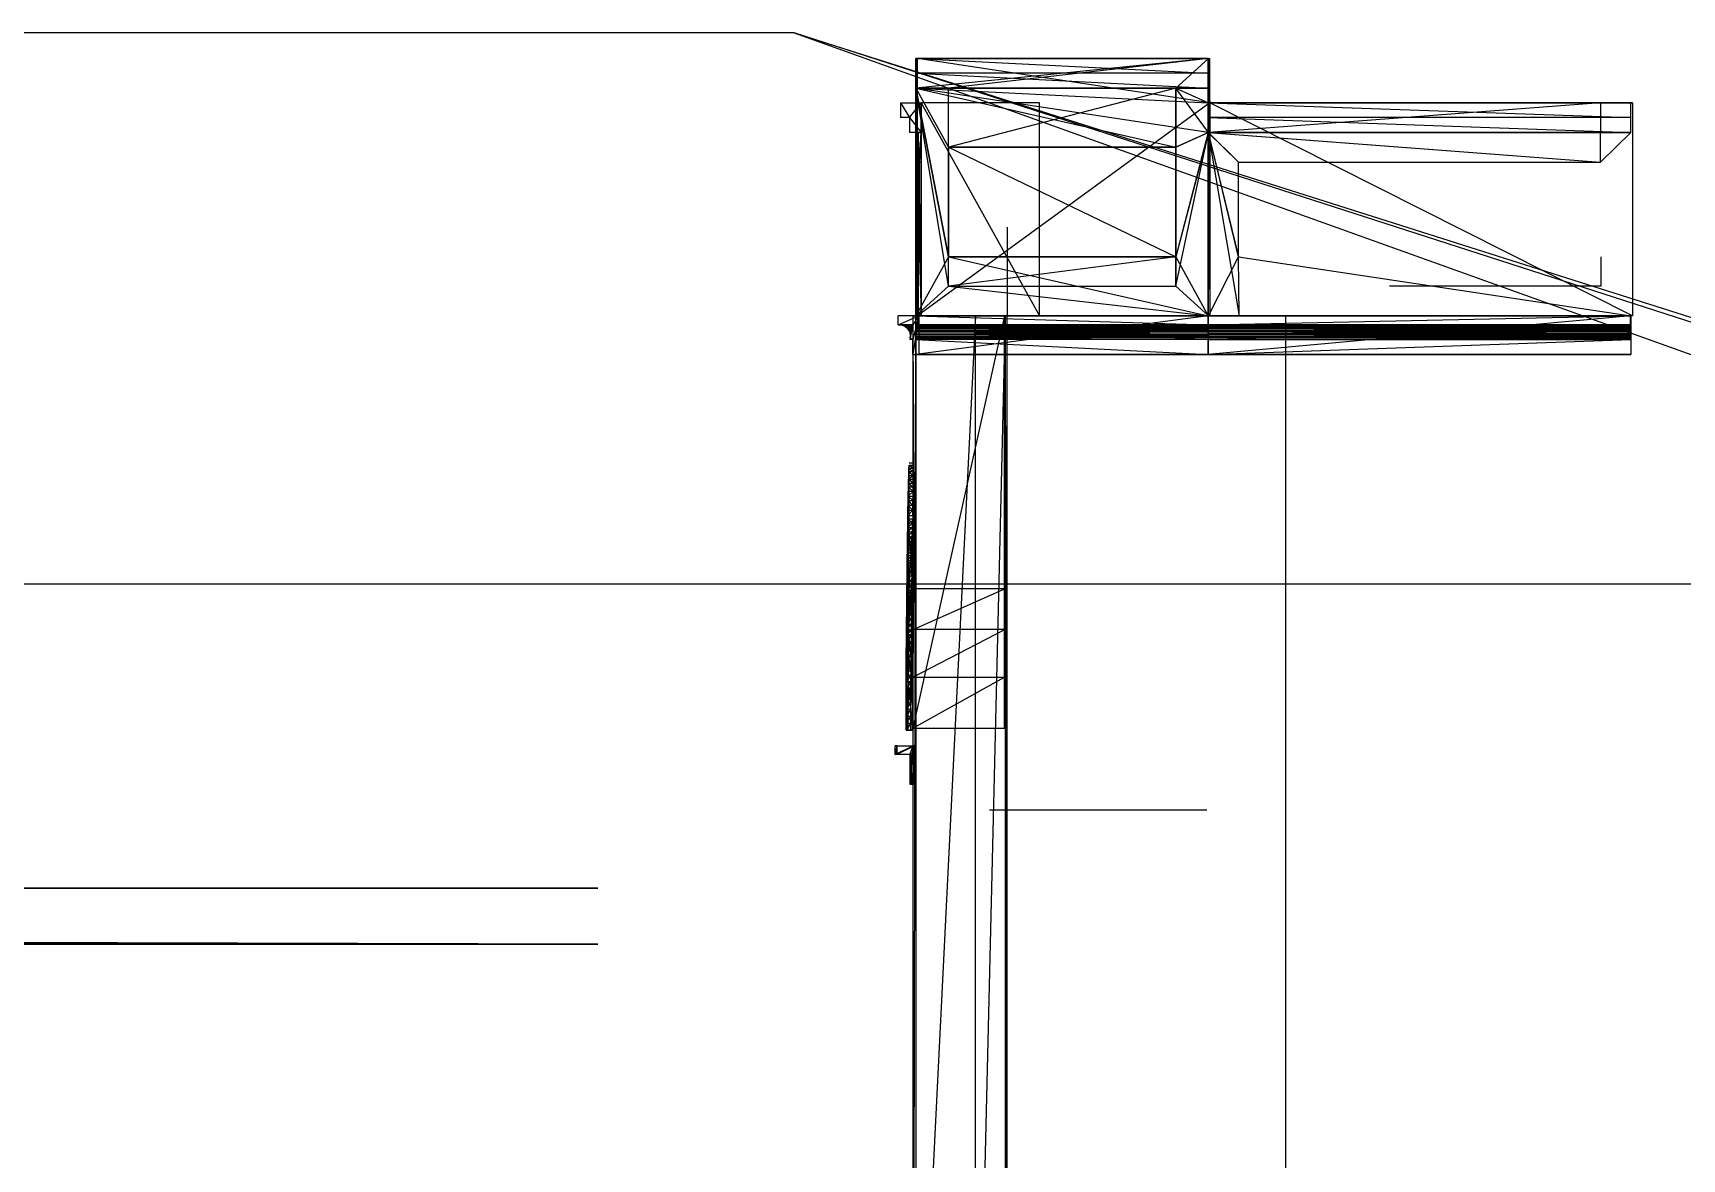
# Model space of a CAD drawing. Extents: x -41 to 47, y -35.8 to 51.3.
# Drawn here: x 30.43 to 36.01, y 47.48 to 51.29 of the extents above; entities that cross this region are included whole.
import ezdxf

# ---------------------------------------------------------------- set-up
doc = ezdxf.new("R2010")
doc.units = 0
doc.header["$MEASUREMENT"] = 0
doc.layers.add('PYDXF', color=8, linetype='CONTINUOUS')

msp = doc.modelspace()

# ---------------------------------------------------------------- linework, layer by layer
at = {"layer": 'PYDXF'}
for p, q in [((33.0058, 51.2863), (-23.392, 51.2863)), ((33.0058, 51.2863), (38.8747, 49.4256)), ((38.7765, 49.4256), (33.0058, 51.2863)), ((33.0058, 51.2863), (38.1986, 49.4256)), ((33.4173, 51.2004), (33.4163, 51.2004)), ((33.4167, 51.1504), (33.4163, 51.2004)), ((33.4163, 51.2004), (33.4163, 51.1504)), ((34.4046, 51.2004), (33.4163, 51.2004)), ((33.4163, 51.2004), (34.4046, 51.1504)), ((33.4173, 51.2004), (33.4167, 51.1504)), ((33.4169, 51.1004), (33.4173, 51.2004)), ((33.4173, 51.2004), (33.4173, 51.1004)), ((33.4224, 50.3304), (33.4173, 51.2004)), ((33.4224, 51.2004), (33.4173, 51.2004)), ((34.4056, 51.2004), (33.4173, 51.2004)), ((34.4056, 51.2004), (33.4173, 51.1004)), ((33.4173, 51.2004), (34.4056, 51.2004)), ((33.4173, 51.2004), (34.4046, 51.2004)), ((33.4224, 51.2004), (34.4107, 51.2004)), ((34.4107, 51.0504), (33.4224, 51.2004)), ((33.4224, 50.3304), (33.4224, 51.2004)), ((33.4224, 51.2004), (34.4056, 51.2004)), ((34.4056, 51.2004), (33.5271, 51.1004)), ((34.4056, 51.2004), (34.2958, 51.1004)), ((34.4056, 51.2004), (34.4046, 51.2004)), ((34.4049, 51.1504), (34.4046, 51.2004)), ((34.4046, 51.2004), (34.4046, 51.1504)), ((34.4056, 51.2004), (34.4049, 51.1504)), ((34.4052, 51.1004), (34.4056, 51.2004)), ((34.4056, 51.1004), (34.4056, 51.2004)), ((34.4056, 51.2004), (34.4107, 51.2004)), ((34.4107, 51.0504), (34.4056, 51.2004)), ((34.4056, 51.2004), (34.4056, 51.1004)), ((34.4107, 51.0504), (34.4107, 51.2004)), ((33.4167, 51.1504), (33.4163, 51.1504)), ((34.4046, 51.1504), (33.4163, 51.1504)), ((33.4167, 51.1504), (33.4167, 51.1004)), ((33.4167, 51.1504), (34.4049, 51.1004)), ((34.4049, 51.1504), (33.4167, 51.1504)), ((33.4167, 51.1504), (33.4169, 51.1004)), ((34.4046, 51.1504), (33.4167, 51.1504)), ((34.4049, 51.1504), (34.4046, 51.1504)), ((34.4049, 51.1504), (34.4049, 51.1004)), ((34.4052, 51.1004), (34.4049, 51.1504)), ((33.4169, 51.1004), (33.4167, 51.1004)), ((34.4049, 51.1004), (33.4167, 51.1004)), ((33.4169, 51.1004), (34.2954, 50.9004)), ((33.5267, 50.5304), (33.4169, 51.1004)), ((33.4169, 51.1004), (33.5267, 50.9004)), ((33.4169, 51.1004), (33.4169, 50.3304)), ((33.4169, 51.1004), (33.417, 50.3304)), ((33.4169, 51.1004), (33.4173, 51.1004)), ((34.4052, 50.9504), (33.4169, 51.1004)), ((33.4169, 51.1004), (34.4052, 51.0504)), ((34.4052, 51.1004), (33.4169, 51.1004)), ((33.4169, 51.1004), (34.4049, 51.1004)), ((33.4169, 51.1004), (33.4173, 50.3304)), ((33.4173, 51.1004), (33.5271, 51.1004)), ((33.5271, 50.4304), (33.4173, 51.1004)), ((33.4173, 51.1004), (33.5271, 50.9004)), ((33.4173, 51.1004), (33.5271, 50.5304)), ((33.4224, 50.3304), (33.4173, 51.1004)), ((33.4173, 51.1004), (33.4173, 50.3304)), ((33.4173, 50.3304), (33.4173, 51.1004)), ((34.4052, 51.1004), (33.4173, 51.1004)), ((33.5271, 50.9004), (33.5271, 51.1004)), ((33.5271, 51.1004), (34.2958, 51.1004)), ((34.2958, 51.1004), (33.5271, 50.9004)), ((34.4052, 51.1004), (33.5271, 51.1004)), ((34.2958, 50.9004), (34.2958, 51.1004)), ((34.2958, 51.1004), (34.4056, 51.0504)), ((34.4056, 50.9504), (34.2958, 51.1004)), ((34.2958, 51.1004), (34.4056, 51.1004)), ((34.2958, 51.1004), (34.2958, 50.9004)), ((34.4052, 51.1004), (34.2958, 51.1004)), ((34.4052, 51.1004), (34.4049, 51.1004)), ((34.4052, 51.1004), (34.4056, 51.1004)), ((34.4052, 51.0504), (34.4052, 51.1004)), ((34.4056, 51.0504), (34.4052, 51.1004)), ((34.4056, 51.1004), (34.4107, 51.0504)), ((34.4056, 51.0504), (34.4056, 51.1004)), ((33.365, 51.0504), (33.395, 51.0004)), ((33.365, 51.0504), (33.365, 51.0004)), ((33.365, 51.0504), (33.435, 51.0504)), ((33.395, 51.0004), (33.435, 51.0504)), ((34.4107, 51.0504), (33.4224, 50.3304)), ((33.4346, 51.0504), (33.4351, 50.3304)), ((33.4346, 51.0504), (33.4351, 51.0504)), ((33.4351, 50.9504), (33.435, 51.0504)), ((33.8351, 51.0504), (33.4351, 51.0504)), ((33.4351, 51.0504), (33.8351, 50.3304)), ((33.4351, 51.0504), (33.4351, 50.3304)), ((33.8351, 50.3304), (33.8351, 51.0504)), ((34.4052, 51.0504), (34.4047, 51.0504)), ((34.4051, 51.0004), (34.4047, 51.0504)), ((34.4047, 51.0004), (34.4047, 51.0504)), ((34.4047, 51.0504), (35.8328, 51.0504)), ((34.4047, 51.0504), (35.8328, 51.0004)), ((34.4051, 51.0004), (34.4052, 51.0504)), ((34.4052, 51.0504), (34.4056, 51.0504)), ((34.4052, 50.9504), (34.4052, 51.0504)), ((34.4054, 50.9504), (34.4052, 51.0504)), ((35.8328, 51.0504), (34.4052, 51.0504)), ((34.4054, 50.9504), (34.4056, 51.0504)), ((35.7317, 51.0504), (34.4056, 51.0504)), ((34.4056, 50.9504), (34.4056, 51.0504)), ((34.4056, 50.3304), (34.4107, 51.0504)), ((35.7317, 51.0504), (34.4056, 50.9504)), ((34.4056, 51.0504), (34.4107, 51.0504)), ((34.4056, 50.3304), (34.4056, 51.0504)), ((35.8328, 51.0504), (34.4056, 51.0504)), ((34.4056, 51.0504), (34.4056, 50.9504)), ((34.4107, 51.0504), (34.4107, 50.3304)), ((35.8389, 50.3304), (34.4107, 51.0504)), ((34.4107, 51.0504), (35.8389, 51.0504)), ((34.4107, 51.0504), (35.7317, 51.0504)), ((35.7317, 51.0504), (35.7317, 50.9504)), ((35.8389, 51.0504), (35.7317, 51.0504)), ((35.7317, 51.0504), (35.8328, 51.0504)), ((35.8328, 51.0504), (35.8328, 51.0004)), ((35.8389, 51.0504), (35.8389, 50.3304)), ((33.395, 51.0004), (33.365, 51.0004)), ((33.395, 51.0004), (33.3951, 50.9504)), ((33.395, 51.0004), (33.4351, 50.9504)), ((33.4351, 50.9504), (33.3951, 50.9504)), ((33.4189, 50.8504), (33.4251, 50.9504)), ((33.4251, 50.9504), (33.4246, 50.5304)), ((33.4251, 50.9504), (33.4246, 50.8504)), ((33.4251, 50.9504), (33.4351, 50.9504)), ((33.4251, 50.9504), (33.4251, 50.3304)), ((33.4251, 50.9504), (33.4351, 50.3304)), ((33.4289, 50.8504), (33.4351, 50.9504)), ((33.4346, 50.8504), (33.4351, 50.9504)), ((33.4351, 50.3304), (33.4351, 50.9504)), ((34.2954, 50.9004), (34.4052, 50.9504)), ((34.4052, 50.9504), (34.2954, 50.5304)), ((34.4056, 50.9504), (34.2958, 50.9004)), ((34.4056, 50.9504), (34.2958, 50.5304)), ((34.2958, 50.4304), (34.4056, 50.9504)), ((34.4051, 51.0004), (34.4047, 51.0004)), ((35.8328, 51.0004), (34.4047, 51.0004)), ((34.4051, 51.0004), (34.4052, 50.9504)), ((34.4051, 51.0004), (35.8332, 50.9504)), ((35.8332, 51.0004), (34.4051, 51.0004)), ((35.8328, 51.0004), (34.4051, 51.0004)), ((35.8332, 50.9504), (34.4051, 50.9504)), ((34.4052, 50.9504), (34.4052, 50.3304)), ((34.4054, 50.9504), (34.4052, 50.9504)), ((34.4053, 50.3304), (34.4052, 50.9504)), ((34.4053, 50.3304), (34.4054, 50.9504)), ((34.4054, 50.9504), (34.5075, 50.5304)), ((34.4054, 50.9504), (34.5075, 50.8504)), ((34.4054, 50.9504), (35.7316, 50.8504)), ((35.8336, 50.9504), (34.4054, 50.9504)), ((34.4056, 50.9504), (34.4054, 50.9504)), ((34.4054, 50.3304), (34.4054, 50.9504)), ((34.4054, 50.9504), (34.5094, 50.3304)), ((34.4054, 50.3304), (34.4056, 50.9504)), ((34.4054, 50.9504), (35.8332, 50.9504)), ((34.4054, 50.9504), (35.8334, 50.9504)), ((34.4056, 50.9504), (35.7317, 50.9504)), ((34.4056, 50.9504), (34.5076, 50.8504)), ((34.4056, 50.9504), (35.7317, 50.8504)), ((34.5076, 50.5304), (34.4056, 50.9504)), ((34.4056, 50.3304), (34.4056, 50.9504)), ((35.8336, 50.9504), (34.4056, 50.9504)), ((35.7316, 50.8504), (35.8336, 50.9504)), ((35.7317, 50.8504), (35.7317, 50.9504)), ((35.8336, 50.9504), (35.7317, 50.9504)), ((35.8332, 51.0004), (35.8328, 51.0004)), ((35.8332, 50.9504), (35.8332, 51.0004)), ((35.8332, 50.9504), (35.8334, 50.9504)), ((35.8336, 50.9504), (35.8334, 50.9504)), ((33.5267, 50.5304), (33.5267, 50.9004)), ((33.5267, 50.9004), (34.2954, 50.9004)), ((33.5267, 50.5304), (33.5271, 50.9004)), ((33.5271, 50.9004), (33.5267, 50.9004)), ((33.5271, 50.5304), (33.5271, 50.9004)), ((33.5271, 50.9004), (34.2958, 50.9004)), ((33.5271, 50.9004), (34.2958, 50.5304)), ((34.2958, 50.9004), (33.5271, 50.9004)), ((33.5271, 50.9004), (33.5271, 50.5304)), ((34.2954, 50.9004), (33.5271, 50.9004)), ((34.2954, 50.9004), (34.2954, 50.5304)), ((34.2954, 50.9004), (34.2958, 50.5304)), ((34.2954, 50.9004), (34.2958, 50.9004)), ((34.2958, 50.5304), (34.2958, 50.9004)), ((33.4189, 50.8504), (33.4189, 50.5304)), ((33.4189, 50.8504), (33.4246, 50.8504)), ((33.4246, 50.8504), (33.4246, 50.5304)), ((33.4289, 50.5304), (33.4289, 50.8504)), ((33.4346, 50.8504), (33.4289, 50.8504)), ((33.4351, 50.3304), (33.4346, 50.8504)), ((33.4346, 50.5304), (33.4346, 50.8504)), ((34.5075, 50.5304), (34.5075, 50.8504)), ((34.5075, 50.8504), (35.7316, 50.8504)), ((34.5076, 50.8504), (35.7317, 50.8504)), ((34.5076, 50.5304), (34.5076, 50.8504)), ((33.7255, 50.6304), (33.7255, 50.3304)), ((33.5267, 50.5304), (33.4169, 50.3304)), ((33.4246, 50.5304), (33.4189, 50.5304)), ((33.4251, 50.3304), (33.4189, 50.5304)), ((33.4246, 50.5304), (33.4251, 50.3304)), ((33.4289, 50.5304), (33.4346, 50.5304)), ((33.4289, 50.5304), (33.4351, 50.3304)), ((33.4351, 50.3304), (33.4346, 50.5304)), ((33.5267, 50.5304), (34.2954, 50.5304)), ((33.5267, 50.5304), (34.4052, 50.3304)), ((33.5271, 50.5304), (33.5267, 50.5304)), ((33.5271, 50.4304), (33.5271, 50.5304)), ((34.2958, 50.5304), (33.5271, 50.5304)), ((33.5271, 50.5304), (34.2958, 50.5304)), ((33.5271, 50.5304), (34.2954, 50.5304)), ((34.2958, 50.5304), (33.5271, 50.4304)), ((34.2954, 50.5304), (34.4052, 50.3304)), ((34.2954, 50.5304), (34.2958, 50.5304)), ((34.2958, 50.4304), (34.2958, 50.5304)), ((34.2958, 50.5304), (34.2958, 50.4304)), ((34.4056, 50.3304), (34.5076, 50.5304)), ((34.5094, 50.3304), (34.5075, 50.5304)), ((34.5076, 50.5304), (35.8337, 50.3304)), ((35.7318, 50.5304), (35.7318, 50.4304)), ((33.5271, 50.4304), (33.4173, 50.3304)), ((33.5271, 50.4304), (34.2958, 50.4304)), ((33.5271, 50.4304), (34.4056, 50.3304)), ((34.2958, 50.4304), (34.4056, 50.3304)), ((35.7318, 50.4304), (35.0177, 50.4304)), ((33.4267, 50.3304), (33.3569, 50.3304)), ((33.3569, 50.3004), (33.4267, 50.3304)), ((33.3569, 50.3004), (33.3569, 50.3304)), ((33.3569, 50.3004), (33.4069, 50.3004)), ((33.3653, 50.3004), (33.3569, 50.3004)), ((33.4069, 50.3004), (33.3653, 50.3004)), ((33.3707, 50.2992), (33.3653, 50.3004)), ((33.3707, 50.2992), (33.4069, 50.3004)), ((33.3707, 50.2992), (33.3759, 50.2972)), ((33.4069, 50.3004), (33.3759, 50.2972)), ((33.3759, 50.2972), (33.3807, 50.2945)), ((33.4069, 50.3004), (33.3807, 50.2945)), ((33.3807, 50.2945), (33.3852, 50.2911)), ((33.4069, 50.3004), (33.3852, 50.2911)), ((33.3852, 50.2911), (33.3891, 50.2871)), ((33.4069, 50.3004), (33.3891, 50.2871)), ((33.3891, 50.2871), (33.3924, 50.2826)), ((33.4069, 50.3004), (33.3924, 50.2826)), ((33.3924, 50.2826), (33.395, 50.2777)), ((33.4069, 50.3004), (33.395, 50.2777)), ((33.4069, 50.3004), (33.397, 50.2725)), ((33.4069, 50.3004), (33.3981, 50.267)), ((33.3981, 50.2559), (33.4069, 50.3004)), ((33.4069, 50.3004), (33.3985, 50.2615)), ((33.4067, 50.3304), (33.408, 49.2707)), ((33.4067, 50.3304), (33.4096, 49.4098)), ((33.4067, 50.3304), (33.4067, 48.9373)), ((33.4067, 50.3304), (33.7167, 50.3304)), ((33.7167, 50.3304), (33.4067, 48.9373)), ((33.4067, 50.3304), (33.407, 49.1094)), ((33.4267, 50.3304), (33.4069, 50.2004)), ((33.4267, 50.3304), (33.4069, 50.2504)), ((33.4267, 50.3304), (33.4069, 50.3004)), ((33.4069, 50.3004), (33.4069, 50.2504)), ((33.417, 50.3304), (33.4083, 50.3304)), ((33.4083, 46.0954), (33.417, 50.3304)), ((33.4083, 46.0954), (33.4083, 50.3304)), ((33.6183, 50.3304), (33.4083, 46.0954)), ((33.6183, 50.3304), (33.4083, 50.3304)), ((33.4169, 50.3304), (33.4163, 50.3304)), ((34.4046, 50.3304), (33.4163, 50.3304)), ((33.4163, 50.3304), (33.4163, 50.3004)), ((33.4164, 50.3004), (33.4163, 50.3304)), ((33.4163, 50.3304), (34.4046, 50.3004)), ((34.4046, 50.3004), (33.4163, 50.3004)), ((33.4164, 50.3004), (33.4163, 50.3004)), ((33.4169, 50.3304), (33.4164, 50.3004)), ((33.4164, 50.3004), (33.4164, 50.2992)), ((33.4164, 50.3004), (33.4169, 50.3004)), ((33.4169, 50.3004), (33.4164, 50.2992)), ((33.4164, 50.2992), (34.4047, 50.3004)), ((33.4164, 50.3004), (34.4047, 50.3004)), ((34.4046, 50.3004), (33.4164, 50.3004)), ((33.4165, 50.2972), (33.4164, 50.2992)), ((34.4047, 50.2992), (33.4164, 50.2992)), ((33.4169, 50.3004), (33.4165, 50.2972)), ((33.4165, 50.2972), (34.4047, 50.2992)), ((33.4166, 50.2944), (33.4165, 50.2972)), ((34.4048, 50.2972), (33.4165, 50.2972)), ((33.4169, 50.3004), (33.4166, 50.2944)), ((33.4169, 50.3004), (33.4166, 50.2911)), ((33.4166, 50.2944), (34.4048, 50.2972)), ((33.4166, 50.2911), (33.4166, 50.2944)), ((34.4048, 50.2944), (33.4166, 50.2944)), ((33.4166, 50.2911), (34.4048, 50.2944)), ((33.4167, 50.2871), (33.4166, 50.2911)), ((34.405, 50.2871), (33.4166, 50.2911)), ((34.4049, 50.2911), (33.4166, 50.2911)), ((33.4169, 50.3004), (33.4167, 50.2826)), ((33.4169, 50.3004), (33.4167, 50.2871)), ((33.4167, 50.2826), (33.4167, 50.2871)), ((34.405, 50.2871), (33.4167, 50.2871)), ((34.405, 50.2826), (33.4167, 50.2871)), ((33.4168, 50.2777), (33.4167, 50.2826)), ((34.405, 50.2777), (33.4167, 50.2826)), ((33.4167, 50.2826), (34.405, 50.2826)), ((33.4168, 50.2777), (33.4169, 50.3004)), ((34.4052, 50.3304), (33.4169, 50.3304)), ((33.417, 50.3304), (33.4169, 50.3304)), ((33.4169, 50.3304), (34.4046, 50.3304)), ((33.4169, 50.3304), (33.4169, 50.3004)), ((33.4169, 50.3304), (33.417, 50.2004)), ((34.4047, 50.3004), (33.4169, 50.3004)), ((34.4052, 50.3004), (33.4169, 50.3004)), ((33.4169, 50.3004), (34.4052, 50.2504)), ((33.4169, 50.3004), (33.4169, 50.2004)), ((33.417, 50.2004), (33.4169, 50.3004)), ((33.4169, 50.3004), (33.4169, 50.2504)), ((33.4173, 50.3304), (33.417, 50.3304)), ((34.6667, 50.3304), (33.417, 50.3304)), ((34.6154, 50.3304), (33.417, 50.3304)), ((34.4053, 50.3304), (33.417, 50.3304)), ((34.4052, 50.3304), (33.417, 50.3304)), ((33.417, 50.2004), (33.417, 50.3304)), ((34.4053, 50.3304), (33.417, 50.2004)), ((33.417, 50.3304), (33.417, 46.0954)), ((33.417, 50.3304), (33.7255, 50.3304)), ((33.417, 50.3304), (33.6183, 50.3304)), ((33.417, 50.3304), (33.7184, 50.3304)), ((33.4224, 50.3304), (33.4173, 50.3304)), ((34.4056, 50.3304), (33.4173, 50.3304)), ((33.4173, 50.3304), (34.4054, 50.3304)), ((33.4173, 50.3304), (34.4056, 50.3304)), ((33.4173, 50.3304), (34.4053, 50.3304)), ((34.4056, 50.3304), (33.4224, 50.3304)), ((34.4107, 50.3304), (33.4224, 50.3304)), ((33.4351, 50.3304), (33.4251, 50.3304)), ((33.4267, 50.3304), (33.4267, 50.2004)), ((33.8351, 50.3304), (33.4351, 50.3304)), ((33.7184, 50.3304), (33.6183, 50.3304)), ((33.7184, 50.3304), (33.6183, 46.0954)), ((33.6183, 46.0954), (33.6183, 50.3304)), ((33.7167, 50.3304), (33.7196, 49.4098)), ((33.7167, 50.3304), (33.717, 49.1094)), ((33.7167, 50.3304), (33.718, 49.2707)), ((33.7167, 48.9373), (33.7167, 50.3304)), ((33.7184, 50.3304), (33.7184, 46.0954)), ((33.7184, 50.3304), (33.7255, 50.3304)), ((33.7184, 50.3304), (33.7255, 46.0954)), ((33.7255, 50.3304), (34.6154, 50.3304)), ((33.7255, 46.0954), (33.7255, 50.3304)), ((34.4052, 50.3304), (34.4046, 50.3304)), ((35.8327, 50.3304), (34.4046, 50.3304)), ((34.4046, 50.3004), (35.8327, 50.3304)), ((34.4046, 50.3304), (34.4046, 50.3004)), ((34.4047, 50.3004), (34.4046, 50.3304)), ((34.4047, 50.3004), (34.4052, 50.3304)), ((34.4052, 50.3004), (34.4047, 50.3004)), ((34.4047, 50.2992), (34.4047, 50.3004)), ((35.8328, 50.3004), (34.4047, 50.3004)), ((34.4047, 50.2992), (35.8328, 50.3004)), ((34.4052, 50.3004), (34.4047, 50.2992)), ((34.4047, 50.2992), (34.4048, 50.2972)), ((35.8329, 50.2992), (34.4047, 50.2992)), ((34.4052, 50.3004), (34.4048, 50.2972)), ((34.4052, 50.3004), (34.4048, 50.2944)), ((34.4048, 50.2972), (35.8329, 50.2992)), ((34.4048, 50.2972), (34.4048, 50.2944)), ((34.4048, 50.2944), (35.8329, 50.2972)), ((35.8329, 50.2972), (34.4048, 50.2972)), ((34.4048, 50.2944), (34.4049, 50.2911)), ((35.833, 50.2944), (34.4048, 50.2944)), ((34.4052, 50.3004), (34.4049, 50.2911)), ((34.4049, 50.2911), (35.833, 50.2944)), ((34.4049, 50.2911), (34.405, 50.2871)), ((35.8331, 50.2911), (34.4049, 50.2911)), ((34.4052, 50.3004), (34.405, 50.2871)), ((34.4052, 50.3004), (34.405, 50.2826)), ((34.405, 50.2777), (34.4052, 50.3004)), ((34.405, 50.2871), (35.8331, 50.2911)), ((34.405, 50.2871), (34.405, 50.2826)), ((34.405, 50.2826), (35.8331, 50.2871)), ((35.8331, 50.2871), (34.405, 50.2871)), ((34.405, 50.2826), (34.405, 50.2777)), ((34.405, 50.2826), (35.8332, 50.2826)), ((34.405, 50.2777), (35.8332, 50.2826)), ((34.4052, 50.3304), (34.4053, 50.3304)), ((35.8327, 50.3304), (34.4052, 50.3304)), ((34.4052, 50.3004), (34.4052, 50.3304)), ((34.4052, 50.2004), (34.4052, 50.3304)), ((34.4052, 50.2004), (34.4053, 50.3304)), ((34.4052, 50.3004), (34.4052, 50.2004)), ((34.4052, 50.2504), (34.4052, 50.3004)), ((35.8334, 50.3004), (34.4052, 50.3004)), ((35.8328, 50.3004), (34.4052, 50.3004)), ((34.4052, 50.2504), (35.8334, 50.3004)), ((34.4053, 50.3304), (34.4054, 50.3304)), ((34.4054, 50.3304), (34.4053, 50.2004)), ((34.4053, 50.3304), (34.4053, 50.2004)), ((35.8327, 50.3304), (34.4053, 50.3304)), ((34.4054, 50.3304), (34.5094, 50.3304)), ((34.4056, 50.3304), (34.4054, 50.3304)), ((35.8327, 50.3304), (34.4054, 50.3304)), ((35.8336, 50.3304), (34.4054, 50.3304)), ((35.8336, 50.3304), (34.4054, 50.2004)), ((34.4054, 50.3304), (34.4054, 50.2004)), ((34.4107, 50.3304), (34.4056, 50.3304)), ((35.8337, 50.3304), (34.4056, 50.3304)), ((34.4056, 50.3304), (35.8337, 50.3304)), ((34.5094, 50.3304), (34.4056, 50.3304)), ((35.8389, 50.3304), (34.4107, 50.3304)), ((35.8337, 50.3304), (34.4107, 50.3304)), ((34.5094, 50.3304), (35.8336, 50.3304)), ((34.5094, 50.3304), (35.8337, 50.3304)), ((34.5094, 50.3304), (35.8327, 50.3304)), ((34.6667, 50.3304), (34.6154, 50.3304)), ((34.6667, 50.3304), (34.6667, 46.0954)), ((35.8327, 50.3004), (35.8327, 50.3304)), ((35.8334, 50.3004), (35.8328, 50.3004)), ((35.8329, 50.2992), (35.8328, 50.3004)), ((35.8329, 50.2972), (35.8329, 50.2992)), ((35.833, 50.2944), (35.8329, 50.2972)), ((35.8331, 50.2911), (35.833, 50.2944)), ((35.8331, 50.2871), (35.8331, 50.2911)), ((35.8332, 50.2826), (35.8331, 50.2871)), ((35.8332, 50.2777), (35.8332, 50.2826)), ((35.8334, 50.3004), (35.8334, 50.2504)), ((35.8336, 50.3304), (35.8336, 50.2004)), ((35.8389, 50.3304), (35.8337, 50.3304)), ((33.395, 50.2777), (33.397, 50.2725)), ((33.3981, 50.2559), (33.3969, 50.2504)), ((33.4069, 50.2504), (33.3969, 50.2504)), ((33.397, 50.2725), (33.3981, 50.267)), ((33.3981, 50.267), (33.3985, 50.2615)), ((33.3985, 50.2615), (33.3981, 50.2559)), ((33.3981, 50.2559), (33.4069, 50.2504)), ((33.4069, 50.2004), (33.4069, 50.2504)), ((33.4168, 50.2725), (33.4168, 50.2777)), ((33.4168, 50.2777), (33.4169, 50.2504)), ((34.405, 50.2777), (33.4168, 50.2777)), ((34.4051, 50.2725), (33.4168, 50.2777)), ((33.4168, 50.267), (33.4168, 50.2725)), ((34.4051, 50.2725), (33.4168, 50.2725)), ((34.4051, 50.267), (33.4168, 50.2725)), ((33.4169, 50.2504), (33.4168, 50.2725)), ((33.4168, 50.2615), (33.4168, 50.267)), ((34.4051, 50.2615), (33.4168, 50.267)), ((34.4051, 50.267), (33.4168, 50.267)), ((33.4169, 50.2504), (33.4168, 50.267)), ((33.4168, 50.2559), (33.4168, 50.2615)), ((33.4168, 50.2615), (33.4169, 50.2504)), ((34.4051, 50.2559), (33.4168, 50.2615)), ((33.4168, 50.2615), (34.4051, 50.2615)), ((33.4168, 50.2559), (33.4168, 50.2504)), ((34.4051, 50.2559), (33.4168, 50.2559)), ((33.4168, 50.2559), (34.4051, 50.2504)), ((33.4169, 50.2504), (33.4168, 50.2559)), ((34.4052, 50.2504), (33.4169, 50.2504)), ((33.4169, 50.2504), (34.4052, 50.2004)), ((33.4169, 50.2504), (33.4169, 50.2004)), ((34.405, 50.2777), (34.4051, 50.2725)), ((34.4052, 50.2504), (34.405, 50.2777)), ((34.405, 50.2777), (35.8332, 50.2777)), ((34.4051, 50.2725), (35.8332, 50.2777)), ((34.4051, 50.2725), (34.4051, 50.267)), ((34.4052, 50.2504), (34.4051, 50.2725)), ((34.4051, 50.2725), (35.8332, 50.2725)), ((34.4051, 50.267), (35.8332, 50.2725)), ((34.4051, 50.2615), (34.4051, 50.267)), ((34.4052, 50.2504), (34.4051, 50.267)), ((34.4051, 50.2615), (35.8333, 50.267)), ((35.8333, 50.267), (34.4051, 50.267)), ((34.4051, 50.2559), (34.4051, 50.2615)), ((34.4051, 50.2615), (34.4052, 50.2504)), ((34.4051, 50.2615), (35.8333, 50.2615)), ((34.4051, 50.2559), (35.8333, 50.2615)), ((34.4051, 50.2559), (34.4051, 50.2504)), ((35.8333, 50.2559), (34.4051, 50.2559)), ((34.4051, 50.2504), (35.8333, 50.2559)), ((34.4052, 50.2504), (34.4051, 50.2559)), ((34.4051, 50.2504), (35.8332, 50.2504)), ((34.4052, 50.2504), (34.4052, 50.2004)), ((34.4052, 50.2004), (35.8334, 50.2504)), ((35.8334, 50.2504), (34.4052, 50.2504)), ((35.8332, 50.2504), (34.4052, 50.2504)), ((35.8332, 50.2725), (35.8332, 50.2777)), ((35.8333, 50.267), (35.8332, 50.2725)), ((35.8333, 50.2559), (35.8332, 50.2504)), ((35.8334, 50.2504), (35.8332, 50.2504)), ((35.8333, 50.2615), (35.8333, 50.267)), ((35.8333, 50.2559), (35.8333, 50.2615)), ((35.8334, 50.2504), (35.8334, 50.2004)), ((33.4069, 50.2004), (33.4267, 50.2004)), ((34.4052, 50.2004), (33.4169, 50.2004)), ((33.417, 50.2004), (33.4169, 50.2004)), ((33.417, 50.2004), (34.4053, 50.2004)), ((34.4052, 50.2004), (33.417, 50.2004)), ((34.4052, 50.2004), (35.8334, 50.2004)), ((34.4053, 50.2004), (34.4052, 50.2004)), ((34.4053, 50.2004), (34.4054, 50.2004)), ((35.8334, 50.2004), (34.4053, 50.2004)), ((35.8334, 50.2004), (34.4054, 50.2004)), ((34.4054, 50.2004), (35.8336, 50.2004)), ((35.8335, 50.2004), (35.8334, 50.2004)), ((33.3899, 49.6564), (33.3933, 49.8032)), ((33.3899, 49.6564), (33.3929, 49.791)), ((33.3899, 49.6564), (33.3926, 49.7783)), ((33.3926, 49.7783), (33.3922, 49.765)), ((33.3929, 49.791), (33.3926, 49.7783)), ((33.4093, 49.791), (33.3926, 49.7783)), ((33.3926, 49.7783), (33.4089, 49.7783)), ((33.3926, 49.7783), (33.4085, 49.765)), ((33.3933, 49.8032), (33.3929, 49.791)), ((33.3929, 49.791), (33.4093, 49.791)), ((33.3936, 49.8147), (33.3933, 49.8032)), ((33.3933, 49.8032), (33.4093, 49.791)), ((33.4096, 49.8032), (33.3933, 49.8032)), ((33.3936, 49.4042), (33.3933, 49.8032)), ((33.3936, 49.4042), (33.394, 49.8256)), ((33.3936, 49.8147), (33.394, 49.8256)), ((33.3936, 49.8147), (33.4096, 49.8032)), ((33.41, 49.8147), (33.3936, 49.8147)), ((33.3936, 49.4042), (33.3936, 49.8147)), ((33.394, 49.8256), (33.4104, 49.8256)), ((33.394, 49.8256), (33.41, 49.8147)), ((33.4106, 49.8327), (33.3943, 49.8327)), ((33.4062, 49.6564), (33.4096, 49.8032)), ((33.4062, 49.6564), (33.4093, 49.791)), ((33.4062, 49.6564), (33.4089, 49.7783)), ((33.4085, 49.765), (33.4089, 49.7783)), ((33.4089, 49.7783), (33.4093, 49.791)), ((33.4093, 49.791), (33.4096, 49.8032)), ((33.4096, 49.8032), (33.41, 49.8147)), ((33.4096, 49.8032), (33.4099, 49.4042)), ((33.4099, 49.4042), (33.4104, 49.8256)), ((33.4099, 49.4042), (33.41, 49.8147)), ((33.41, 49.8147), (33.4104, 49.8256)), ((33.4104, 49.8258), (33.4104, 49.8256)), ((33.3899, 49.6564), (33.3922, 49.765)), ((33.3899, 49.6564), (33.3919, 49.7512)), ((33.3899, 49.6564), (33.3915, 49.7367)), ((33.3915, 49.7367), (33.3912, 49.7217)), ((33.4079, 49.7367), (33.3912, 49.7217)), ((33.3919, 49.7512), (33.3915, 49.7367)), ((33.4079, 49.7367), (33.3915, 49.7367)), ((33.3922, 49.765), (33.3919, 49.7512)), ((33.3919, 49.7512), (33.4079, 49.7367)), ((33.4082, 49.7512), (33.3919, 49.7512)), ((33.3922, 49.765), (33.4085, 49.765)), ((33.3922, 49.765), (33.4082, 49.7512)), ((33.4062, 49.6564), (33.4085, 49.765)), ((33.4062, 49.6564), (33.4082, 49.7512)), ((33.4062, 49.6564), (33.4079, 49.7367)), ((33.4075, 49.7217), (33.4079, 49.7367)), ((33.4079, 49.7367), (33.4082, 49.7512)), ((33.4082, 49.7512), (33.4085, 49.765)), ((33.3899, 49.6564), (33.3912, 49.7217)), ((33.3899, 49.6564), (33.3908, 49.7062)), ((33.3899, 49.6564), (33.3905, 49.6901)), ((33.3902, 49.6735), (33.3899, 49.6564)), ((33.4065, 49.6735), (33.3899, 49.6564)), ((33.3905, 49.6901), (33.3902, 49.6735)), ((33.3902, 49.6735), (33.4065, 49.6735)), ((33.3908, 49.7062), (33.3905, 49.6901)), ((33.4069, 49.6901), (33.3905, 49.6901)), ((33.3905, 49.6901), (33.4065, 49.6735)), ((33.3912, 49.7217), (33.3908, 49.7062)), ((33.3908, 49.7062), (33.4069, 49.6901)), ((33.3908, 49.7062), (33.4072, 49.7062)), ((33.3912, 49.7217), (33.4075, 49.7217)), ((33.3912, 49.7217), (33.4072, 49.7062)), ((33.4062, 49.6564), (33.4075, 49.7217)), ((33.4062, 49.6564), (33.4072, 49.7062)), ((33.4069, 49.6901), (33.4062, 49.6564)), ((33.4065, 49.6735), (33.4062, 49.6564)), ((33.4065, 49.6735), (33.4069, 49.6901)), ((33.4069, 49.6901), (33.4072, 49.7062)), ((33.4072, 49.7062), (33.4075, 49.7217)), ((33.3871, 49.4526), (33.3897, 49.6445)), ((33.3871, 49.4526), (33.3894, 49.6301)), ((33.3871, 49.4526), (33.3892, 49.6154)), ((33.3892, 49.6154), (33.389, 49.6004)), ((33.4055, 49.6154), (33.389, 49.6004)), ((33.3894, 49.6301), (33.3892, 49.6154)), ((33.4058, 49.6301), (33.3892, 49.6154)), ((33.3892, 49.6154), (33.4055, 49.6154)), ((33.3897, 49.6445), (33.3894, 49.6301)), ((33.4058, 49.6301), (33.3894, 49.6301)), ((33.3897, 49.6445), (33.3933, 49.392)), ((33.3918, 49.2694), (33.3897, 49.6445)), ((33.3897, 49.6445), (33.406, 49.6445)), ((33.3897, 49.6445), (33.4097, 49.392)), ((33.3897, 49.6445), (33.4058, 49.6301)), ((33.3899, 49.6564), (33.4062, 49.6564)), ((33.3936, 49.4042), (33.3899, 49.6564)), ((33.4062, 49.6564), (33.3936, 49.4042)), ((33.4035, 49.4526), (33.406, 49.6445)), ((33.4035, 49.4526), (33.4058, 49.6301)), ((33.4035, 49.4526), (33.4055, 49.6154)), ((33.4053, 49.6004), (33.4055, 49.6154)), ((33.4055, 49.6154), (33.4058, 49.6301)), ((33.4058, 49.6301), (33.406, 49.6445)), ((33.406, 49.6446), (33.406, 49.6445)), ((33.406, 49.6445), (33.4081, 49.2694)), ((33.406, 49.6445), (33.4097, 49.392)), ((33.4062, 49.6564), (33.4099, 49.4042)), ((33.3871, 49.4526), (33.389, 49.6004)), ((33.3871, 49.4526), (33.3887, 49.5851)), ((33.3871, 49.4526), (33.3885, 49.5695)), ((33.3885, 49.5695), (33.3883, 49.5536)), ((33.4049, 49.5695), (33.3883, 49.5536)), ((33.3887, 49.5851), (33.3885, 49.5695)), ((33.4051, 49.5851), (33.3885, 49.5695)), ((33.3885, 49.5695), (33.4049, 49.5695)), ((33.389, 49.6004), (33.3887, 49.5851)), ((33.4053, 49.6004), (33.3887, 49.5851)), ((33.3887, 49.5851), (33.4051, 49.5851)), ((33.389, 49.6004), (33.4053, 49.6004)), ((33.4035, 49.4526), (33.4053, 49.6004)), ((33.4035, 49.4526), (33.4051, 49.5851)), ((33.4035, 49.4526), (33.4049, 49.5695)), ((33.4047, 49.5536), (33.4049, 49.5695)), ((33.4049, 49.5695), (33.4051, 49.5851)), ((33.4051, 49.5851), (33.4053, 49.6004)), ((33.3871, 49.4526), (33.3883, 49.5536)), ((33.3871, 49.4526), (33.3881, 49.5374)), ((33.3871, 49.4526), (33.3879, 49.5209)), ((33.3871, 49.4526), (33.3877, 49.5042)), ((33.3877, 49.5042), (33.3875, 49.4873)), ((33.404, 49.5042), (33.3875, 49.4873)), ((33.3879, 49.5209), (33.3877, 49.5042)), ((33.4042, 49.5209), (33.3877, 49.5042)), ((33.3877, 49.5042), (33.404, 49.5042)), ((33.3881, 49.5374), (33.3879, 49.5209)), ((33.4045, 49.5374), (33.3879, 49.5209)), ((33.3879, 49.5209), (33.4042, 49.5209)), ((33.3883, 49.5536), (33.3881, 49.5374)), ((33.4047, 49.5536), (33.3881, 49.5374)), ((33.3881, 49.5374), (33.4045, 49.5374)), ((33.3883, 49.5536), (33.4047, 49.5536)), ((33.4035, 49.4526), (33.4047, 49.5536)), ((33.4035, 49.4526), (33.4045, 49.5374)), ((33.4035, 49.4526), (33.4042, 49.5209)), ((33.4035, 49.4526), (33.404, 49.5042)), ((33.4039, 49.4873), (33.404, 49.5042)), ((33.404, 49.5042), (33.4042, 49.5209)), ((33.4042, 49.5209), (33.4045, 49.5374)), ((33.4045, 49.5374), (33.4047, 49.5536)), ((33.3871, 49.4526), (33.3875, 49.4873)), ((33.3873, 49.4701), (33.3871, 49.4526)), ((33.4037, 49.4701), (33.3871, 49.4526)), ((33.3871, 49.4526), (33.4035, 49.4526)), ((33.3918, 49.2694), (33.3871, 49.4526)), ((33.3875, 49.4873), (33.3873, 49.4701)), ((33.4039, 49.4873), (33.3873, 49.4701)), ((33.3873, 49.4701), (33.4037, 49.4701)), ((33.3875, 49.4873), (33.4039, 49.4873)), ((33.4035, 49.4526), (33.3918, 49.2694)), ((33.4039, 49.4873), (33.4035, 49.4526)), ((33.4037, 49.4701), (33.4035, 49.4526)), ((33.4035, 49.4526), (33.4081, 49.2694)), ((33.4037, 49.4701), (33.4039, 49.4873)), ((-29.3642, 49.4256), (38.1986, 49.4256)), ((33.3854, 49.2105), (33.387, 49.4377)), ((33.3854, 49.2105), (33.3868, 49.4198)), ((33.3854, 49.2105), (33.3867, 49.4017)), ((33.3867, 49.4017), (33.3865, 49.3834)), ((33.403, 49.4017), (33.3865, 49.3834)), ((33.3868, 49.4198), (33.3867, 49.4017)), ((33.4032, 49.4198), (33.3867, 49.4017)), ((33.3867, 49.4017), (33.403, 49.4017)), ((33.387, 49.4377), (33.3868, 49.4198)), ((33.4034, 49.4377), (33.3868, 49.4198)), ((33.3868, 49.4198), (33.4032, 49.4198)), ((33.3907, 49.1107), (33.387, 49.4377)), ((33.3917, 49.2542), (33.387, 49.4377)), ((33.387, 49.4377), (33.4034, 49.4377)), ((33.3917, 49.2542), (33.4034, 49.4377)), ((33.3933, 49.392), (33.3918, 49.2694)), ((33.3933, 49.392), (33.4081, 49.2694)), ((33.4097, 49.392), (33.3933, 49.392)), ((33.3936, 49.4042), (33.4099, 49.4042)), ((33.4017, 49.2105), (33.4034, 49.4377)), ((33.4017, 49.2105), (33.4032, 49.4198)), ((33.4017, 49.2105), (33.403, 49.4017)), ((33.4029, 49.3834), (33.403, 49.4017)), ((33.403, 49.4017), (33.4032, 49.4198)), ((33.4032, 49.4198), (33.4034, 49.4377)), ((33.4034, 49.4377), (33.4071, 49.1107)), ((33.4034, 49.4377), (33.408, 49.2542)), ((33.408, 49.2707), (33.4096, 49.4098)), ((33.408, 49.2707), (33.7196, 49.4098)), ((33.4081, 49.2694), (33.4097, 49.392)), ((33.4096, 49.4098), (33.7196, 49.4098)), ((33.718, 49.2707), (33.7196, 49.4098)), ((33.3854, 49.2105), (33.3865, 49.3834)), ((33.3854, 49.2105), (33.3864, 49.3649)), ((33.3854, 49.2105), (33.3862, 49.3462)), ((33.3862, 49.3462), (33.3861, 49.3273)), ((33.4026, 49.3462), (33.3861, 49.3273)), ((33.3864, 49.3649), (33.3862, 49.3462)), ((33.4027, 49.3649), (33.3862, 49.3462)), ((33.3862, 49.3462), (33.4026, 49.3462)), ((33.3865, 49.3834), (33.3864, 49.3649)), ((33.4029, 49.3834), (33.3864, 49.3649)), ((33.3864, 49.3649), (33.4027, 49.3649)), ((33.3865, 49.3834), (33.4029, 49.3834)), ((33.4017, 49.2105), (33.4029, 49.3834)), ((33.4017, 49.2105), (33.4027, 49.3649)), ((33.4017, 49.2105), (33.4026, 49.3462)), ((33.4024, 49.3273), (33.4026, 49.3462)), ((33.4026, 49.3462), (33.4027, 49.3649)), ((33.4027, 49.3649), (33.4029, 49.3834)), ((33.3854, 49.2105), (33.3861, 49.3273)), ((33.3854, 49.2105), (33.3859, 49.3082)), ((33.3854, 49.2105), (33.3858, 49.289)), ((33.3858, 49.289), (33.3857, 49.2696)), ((33.4022, 49.289), (33.3857, 49.2696)), ((33.3859, 49.3082), (33.3858, 49.289)), ((33.4023, 49.3082), (33.3858, 49.289)), ((33.3858, 49.289), (33.4022, 49.289)), ((33.3861, 49.3273), (33.3859, 49.3082)), ((33.4024, 49.3273), (33.3859, 49.3082)), ((33.3859, 49.3082), (33.4023, 49.3082)), ((33.3861, 49.3273), (33.4024, 49.3273)), ((33.4017, 49.2105), (33.4024, 49.3273)), ((33.4017, 49.2105), (33.4023, 49.3082)), ((33.4017, 49.2105), (33.4022, 49.289)), ((33.402, 49.2696), (33.4022, 49.289)), ((33.4022, 49.289), (33.4023, 49.3082)), ((33.4023, 49.3082), (33.4024, 49.3273)), ((33.3854, 49.2105), (33.3857, 49.2696)), ((33.3854, 49.2105), (33.3856, 49.25)), ((33.3855, 49.2303), (33.3854, 49.2105)), ((33.4018, 49.2303), (33.3854, 49.2105)), ((33.3856, 49.25), (33.3855, 49.2303)), ((33.4019, 49.25), (33.3855, 49.2303)), ((33.3855, 49.2303), (33.4018, 49.2303)), ((33.3857, 49.2696), (33.3856, 49.25)), ((33.402, 49.2696), (33.3856, 49.25)), ((33.3856, 49.25), (33.4019, 49.25)), ((33.3857, 49.2696), (33.402, 49.2696)), ((33.3917, 49.2542), (33.3907, 49.1107)), ((33.3917, 49.2542), (33.408, 49.2542)), ((33.3917, 49.2542), (33.4071, 49.1107)), ((33.4081, 49.2694), (33.3918, 49.2694)), ((33.4017, 49.2105), (33.402, 49.2696)), ((33.4019, 49.25), (33.4017, 49.2105)), ((33.4018, 49.2303), (33.4017, 49.2105)), ((33.4018, 49.2303), (33.4019, 49.25)), ((33.4019, 49.25), (33.402, 49.2696)), ((33.407, 49.1094), (33.718, 49.2707)), ((33.408, 49.2707), (33.407, 49.1094)), ((33.4071, 49.1107), (33.408, 49.2542)), ((33.718, 49.2707), (33.408, 49.2707)), ((33.717, 49.1094), (33.718, 49.2707)), ((33.3839, 48.931), (33.3845, 49.2088)), ((33.3839, 48.931), (33.3844, 49.1862)), ((33.3844, 49.1862), (33.3843, 49.1634)), ((33.4007, 49.1862), (33.3843, 49.1634)), ((33.3845, 49.2088), (33.3844, 49.1862)), ((33.4008, 49.2088), (33.3844, 49.1862)), ((33.3844, 49.1862), (33.4007, 49.1862)), ((33.3903, 48.931), (33.3845, 49.2088)), ((33.3906, 49.0937), (33.3845, 49.2088)), ((33.407, 49.0937), (33.3845, 49.2088)), ((33.3845, 49.2088), (33.4008, 49.2088)), ((33.3854, 49.2105), (33.4017, 49.2105)), ((33.3854, 49.2105), (33.3907, 49.1107)), ((33.3854, 49.2105), (33.4071, 49.1107)), ((33.4002, 48.931), (33.4008, 49.2088)), ((33.4002, 48.931), (33.4007, 49.1862)), ((33.4007, 49.1862), (33.4008, 49.2088)), ((33.4007, 49.1634), (33.4007, 49.1862)), ((33.4008, 49.2088), (33.4067, 48.931)), ((33.4008, 49.2088), (33.407, 49.0937)), ((33.4017, 49.2105), (33.4071, 49.1107)), ((33.3839, 48.931), (33.3843, 49.1634)), ((33.3839, 48.931), (33.3842, 49.1405)), ((33.3839, 48.931), (33.3841, 49.1175)), ((33.3842, 49.1405), (33.3841, 49.1175)), ((33.4006, 49.1405), (33.3841, 49.1175)), ((33.3841, 49.1175), (33.3841, 49.0944)), ((33.4005, 49.1175), (33.3841, 49.0944)), ((33.3841, 49.1175), (33.4005, 49.1175)), ((33.3843, 49.1634), (33.3842, 49.1405)), ((33.4007, 49.1634), (33.3842, 49.1405)), ((33.3842, 49.1405), (33.4006, 49.1405)), ((33.3843, 49.1634), (33.4007, 49.1634)), ((33.4071, 49.1107), (33.3907, 49.1107)), ((33.4002, 48.931), (33.4007, 49.1634)), ((33.4002, 48.931), (33.4006, 49.1405)), ((33.4002, 48.931), (33.4005, 49.1175)), ((33.4004, 49.0944), (33.4005, 49.1175)), ((33.4005, 49.1175), (33.4006, 49.1405)), ((33.4006, 49.1405), (33.4007, 49.1634)), ((33.4067, 48.9373), (33.717, 49.1094)), ((33.407, 49.1094), (33.4067, 48.9373)), ((33.407, 49.1094), (33.717, 49.1094)), ((33.717, 49.1094), (33.7167, 48.9373)), ((33.3839, 48.931), (33.3841, 49.0944)), ((33.3839, 48.931), (33.384, 49.0712)), ((33.3841, 49.0944), (33.384, 49.0712)), ((33.4004, 49.0944), (33.384, 49.0712)), ((33.384, 49.0712), (33.384, 49.048)), ((33.4004, 49.0712), (33.384, 49.048)), ((33.384, 49.0712), (33.4004, 49.0712)), ((33.3841, 49.0944), (33.4004, 49.0944)), ((33.3906, 49.0937), (33.3903, 48.931)), ((33.407, 49.0937), (33.3906, 49.0937)), ((33.3906, 49.0937), (33.4067, 48.931)), ((33.4002, 48.931), (33.4004, 49.0944)), ((33.4002, 48.931), (33.4004, 49.0712)), ((33.4003, 49.048), (33.4004, 49.0712)), ((33.4004, 49.0712), (33.4004, 49.0944)), ((33.4067, 48.931), (33.407, 49.0937)), ((33.384, 49.048), (33.3839, 49.0246)), ((33.3839, 48.931), (33.384, 49.048)), ((33.4003, 49.048), (33.3839, 49.0246)), ((33.3839, 49.0246), (33.3839, 49.0013)), ((33.4003, 49.0246), (33.3839, 49.0013)), ((33.3839, 49.0246), (33.4003, 49.0246)), ((33.3839, 48.931), (33.3839, 49.0246)), ((33.3839, 49.0013), (33.3839, 48.9779)), ((33.4003, 49.0013), (33.3839, 48.9779)), ((33.3839, 49.0013), (33.4003, 49.0013)), ((33.3839, 48.931), (33.3839, 49.0013)), ((33.384, 49.048), (33.4003, 49.048)), ((33.4002, 48.931), (33.4003, 49.048)), ((33.4002, 48.931), (33.4003, 49.0246)), ((33.4002, 48.931), (33.4003, 49.0013)), ((33.4002, 48.9779), (33.4003, 49.0013)), ((33.4003, 49.0246), (33.4003, 49.048)), ((33.4003, 49.0013), (33.4003, 49.0246)), ((33.3839, 48.9779), (33.3839, 48.9544)), ((33.3839, 48.9779), (33.4002, 48.9779)), ((33.4002, 48.9779), (33.3839, 48.9544)), ((33.3839, 48.931), (33.3839, 48.9779)), ((33.3839, 48.9544), (33.3839, 48.931)), ((33.3839, 48.9544), (33.4002, 48.9544)), ((33.4002, 48.9544), (33.3839, 48.931)), ((33.4002, 48.9779), (33.4002, 48.931)), ((33.4002, 48.9544), (33.4002, 48.9779)), ((33.4002, 48.9544), (33.4002, 48.931)), ((33.3839, 48.931), (33.4002, 48.931)), ((33.3903, 48.931), (33.3839, 48.931)), ((33.4067, 48.931), (33.3903, 48.931)), ((33.4002, 48.931), (33.3903, 48.931)), ((33.4002, 48.931), (33.4067, 48.931)), ((33.4067, 48.9373), (33.7167, 48.9373)), ((33.3467, 48.8782), (33.4067, 48.8782)), ((33.3525, 48.8782), (33.3467, 48.8782)), ((33.3467, 48.8482), (33.3467, 48.8782)), ((33.3467, 48.8482), (33.4067, 48.8782)), ((33.3525, 48.8782), (33.3467, 48.8482)), ((33.3967, 48.8482), (33.3467, 48.8482)), ((33.3525, 48.8482), (33.3467, 48.8482)), ((33.3525, 48.8782), (33.4128, 48.8782)), ((33.4128, 48.8782), (33.3525, 48.8482)), ((33.3525, 48.8782), (33.4067, 48.8782)), ((33.3525, 48.8782), (33.3525, 48.8482)), ((33.3967, 48.8482), (33.3525, 48.8482)), ((33.4025, 48.8482), (33.3525, 48.8482)), ((33.4067, 48.8782), (33.3967, 48.8482)), ((33.4067, 48.8782), (33.3967, 48.7482)), ((33.4025, 48.8482), (33.3967, 48.8482)), ((33.3967, 48.8482), (33.3967, 48.7482)), ((33.3967, 48.8482), (33.4025, 48.7482)), ((33.4128, 48.8782), (33.4025, 48.8482)), ((33.4025, 48.7482), (33.4025, 48.8482)), ((33.4128, 48.8482), (33.4025, 48.7482)), ((33.4128, 48.8482), (33.4025, 48.8482)), ((33.4067, 48.8782), (33.4067, 48.7482)), ((33.4128, 48.8782), (33.4067, 48.8782)), ((33.4128, 48.7482), (33.4067, 48.8782)), ((33.4128, 48.8782), (33.4128, 48.8482)), ((33.4128, 48.7482), (33.4128, 48.8782)), ((33.4128, 48.8482), (33.4128, 48.7482)), ((33.3967, 48.7482), (33.4025, 48.7482)), ((33.3967, 48.7482), (33.4067, 48.7482)), ((33.3967, 48.7482), (33.4128, 48.7482)), ((33.4128, 48.7482), (33.4025, 48.7482)), ((33.4128, 48.7482), (33.4067, 48.7482)), ((33.6658, 48.6613), (34.4009, 48.6613)), ((32.3415, 48.3973), (-28.8212, 48.3944)), ((32.3415, 48.2073), (-28.8212, 48.3944)), ((32.3421, 48.3973), (-28.8206, 48.3944)), ((-28.8206, 48.3944), (32.3415, 48.3973)), ((-28.8206, 48.3944), (32.3421, 48.2073)), ((-28.8211, 48.2044), (32.3415, 48.2073)), ((-28.8211, 48.2044), (32.3421, 48.2073)), ((32.3421, 48.2073), (-28.8206, 48.2044))]:
    msp.add_line(p, q, dxfattribs=at)

doc.saveas('drawing.dxf')
